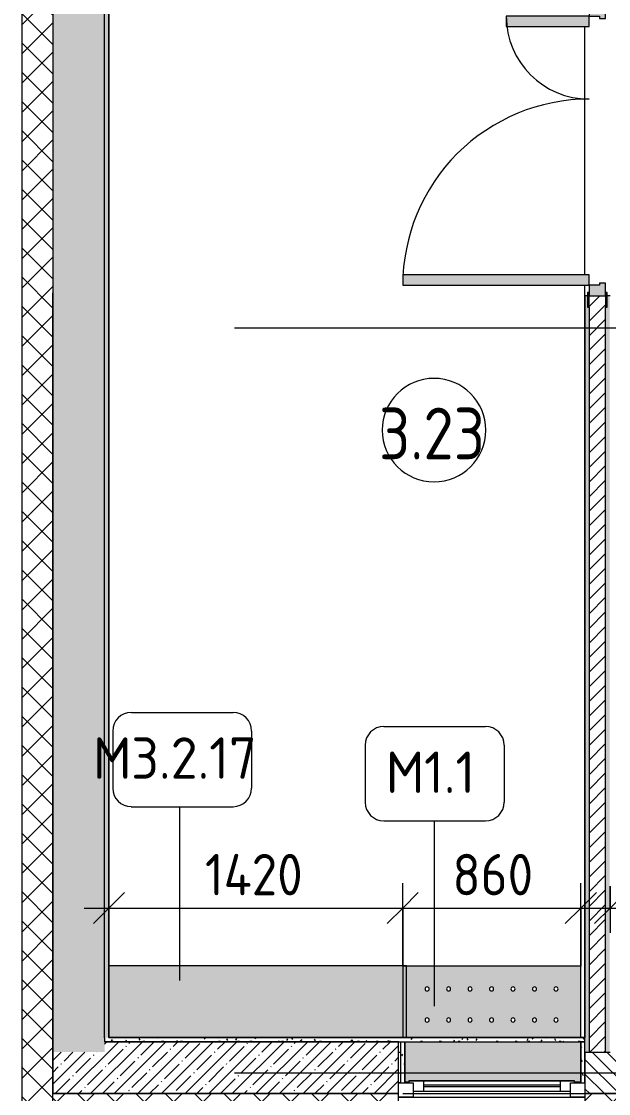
# Model space of a CAD drawing. Header units: millimetres. Extents: x -8624 to 200664, y -8553 to 29000.
# Drawn here: x 139804 to 142639, y -100 to 5080 of the extents above; entities that cross this region are included whole.
import ezdxf

# ---------------------------------------------------------------- set-up
doc = ezdxf.new("R2010")
doc.units = ezdxf.units.MM
doc.linetypes.add('Осевая', pattern=[15875, 3175, -2381.25, 7937.5, -2381.25])
for name, color, linetype, lineweight in [('A-ANNO-DIMS', 7, 'Continuous', 9), ('A-ANNO-DIMS-100', 7, 'Continuous', 9), ('A-AREA-IDEN', 7, 'Continuous', 9), ('A-GLAZ-2', 7, 'Continuous', 9), ('A-WALL-1', 7, 'Continuous', 9), ('A-WALL-4', 7, 'Continuous', 13), ('I-WALL-5', 7, 'Continuous', 9), ('Знаки', 7, 'Continuous', 9), ('Марки для знаков', 7, 'Continuous', 9), ('Оси', 7, 'Continuous', 9), ('Оси-2', 7, 'Осевая', 9)]:
    doc.layers.add(name, color=color, linetype=linetype, lineweight=lineweight)
for name, color, linetype, lineweight, true_color in [('A-DOOR-5', 7, 'Continuous', 9, 0xaaaaaa), ('A-DOOR-6', 7, 'Continuous', 9, 0xe2e2e2), ('A-DOOR-FRAM-4', 7, 'Continuous', 9, 0xe2e2e2), ('A-DOOR-FRAM-5', 7, 'Continuous', 9, 0xaaaaaa), ('A-FLOR-3', 7, 'Continuous', 9, 0xaaaaaa), ('I-WALL-7', 9, 'Continuous', 9, 0x808080), ('Знаки-1', 7, 'Continuous', 9, 0xd7cfbf)]:
    doc.layers.add(name, color=color, linetype=linetype, lineweight=lineweight, true_color=true_color)
doc.styles.add('GOST Common', font='GOST_Common.ttf', dxfattribs={"width": 0.9, "height": 250})
doc.styles.add('GOST Common_2', font='GOST_Common.ttf', dxfattribs={"height": 200})
doc.styles.add('ISOCPEUR_1', font='isocpeur.ttf', dxfattribs={"width": 0.9, "height": 200})
doc.dimstyles.new('ISO-2_0_0_9К_Средний_округл2', dxfattribs={"dimscale": 304.8, "dimtxt": 199.196235, "dimasz": 0.492126, "dimexe": 0.393701, "dimexo": 0, "dimgap": 0, "dimtad": 1, "dimdec": 0, "dimrnd": 10, "dimzin": 0, "dimdsep": 46, "dimtxsty": 'ISOCPEUR_1', "dimblk1": 'OBLIQUE', "dimblk2": 'OBLIQUE', "dimsah": 1, "dimcen": 0.09, "dimdle": 0.393701, "dimazin": 0, "dimtfac": 1, "dimtdec": 4, "dimtix": 1, "dimtmove": 0, "dimatfit": 3, "dimfxl": 1, "dimtvp": 1, "dimtolj": 1, "dimtzin": 0, "dimarcsym": 2})
pattern_1 = [(45, (50595.26, 0), (-70.71068, 70.71068), []), (135, (50595.26, 0), (-70.71068, -70.71068), [])]
pattern_2 = [(45, (50595.26, 0), (-57.024626, 57.024626), []), (45, (50652.28, 0), (-57.024626, 57.024626), [100.806, -20.161, 3.353, -16.808])]
pattern_3 = [(0, (50595.258, 0), (121.92, 30.48), [10.058, -81.382, 10.058, -81.382, -487.68]), (0, (50595.258, 0), (121.92, 30.48), [-182.88, 10.058, -172.822, 10.058, -81.382, -213.36]), (0, (50595.258, 0), (121.92, 30.48), [-457.2, 10.058, -50.902, 10.058, -142.342]), (120, (50640.978, 15.24), (-87.356454, 90.345817), [10.058, -81.382, 10.058, -81.382, -487.68]), (120, (50640.978, 15.24), (-87.356454, 90.345817), [-182.88, 10.058, -172.822, 10.058, -81.382, -213.36]), (120, (50640.978, 15.24), (-87.356454, 90.345817), [-457.2, 10.058, -50.902, 10.058, -142.342]), (240, (50656.218, 76.2), (-34.563546, -120.825817), [10.058, -81.382, 10.058, -81.382, -487.68]), (240, (50656.218, 76.2), (-34.563546, -120.825817), [-182.88, 10.058, -172.822, 10.058, -81.382, -213.36]), (240, (50656.218, 76.2), (-34.563546, -120.825817), [-457.2, 10.058, -50.902, 10.058, -142.342])]

# ---------------------------------------------------------------- blocks, each defined once
blk = doc.blocks.new('110_Дверь_СКБ_2Ст - Д-5_п_ Из игровой в коридор-32215844-План зашивки приборов отопления в осях 3 этажа 23-33')
at = {"layer": 'A-DOOR-6'}
for points in [[(-637.5, 940), (-637.5, 40), (-587.5, 40), (-587.5, 940)], [(612.5, 440), (612.5, 40), (662.5, 40), (662.5, 440)]]:
    blk.add_hatch(color=256, dxfattribs=at).paths.add_polyline_path(points)
h = blk.add_hatch(color=256, dxfattribs=at)
h.paths.add_polyline_path([(-687.5, -40), (-627.5, -40), (-627.5, -10), (-637.5, -10), (-637.5, 40), (-687.5, 40)])
h.paths.add_polyline_path([(652.5, -40), (712.5, -40), (712.5, 40), (662.5, 40), (662.5, -10), (652.5, -10)])
at = {"layer": 'A-DOOR-FRAM-4'}
for points in [[(-742.5, 40), (-672.5, 40), (-672.5, 48), (-742.5, 48)], [(697.5, 40), (767.5, 40), (767.5, 48), (697.5, 48)], [(-742.5, -48), (-672.5, -48), (-672.5, -40), (-742.5, -40)], [(697.5, -48), (767.5, -48), (767.5, -40), (697.5, -40)]]:
    blk.add_hatch(color=256, dxfattribs=at).paths.add_polyline_path(points)
at = {"layer": 'A-DOOR-5'}
for p, q in [((-637.5, 940), (-637.5, 40)), ((-587.5, 940), (-637.5, 940)), ((-587.5, 40), (-587.5, 940)), ((662.5, 440), (612.5, 440)), ((612.5, 440), (612.5, 40)), ((662.5, 40), (662.5, 440)), ((-637.5, 40), (-587.5, 40)), ((612.5, 40), (662.5, 40))]:
    blk.add_line(p, q, dxfattribs=at)
for centre, radius, start, end in [((-637.5, 40), 900, 0, 90), ((662.5, 40), 400, 90, 180)]:
    blk.add_arc(centre, radius, start, end, dxfattribs=at)
at = {"layer": 'A-DOOR-FRAM-5'}
for p, q in [((-672.5, 48), (-742.5, 48)), ((-742.5, 48), (-742.5, 40)), ((-742.5, 40), (-672.5, 40)), ((-637.5, 40), (-687.5, 40)), ((-687.5, 40), (-687.5, -40)), ((-672.5, 40), (-672.5, 48)), ((-637.5, -10), (-637.5, 40)), ((662.5, 40), (662.5, -10)), ((712.5, 40), (662.5, 40)), ((767.5, 48), (697.5, 48)), ((697.5, 48), (697.5, 40)), ((697.5, 40), (767.5, 40)), ((712.5, -40), (712.5, 40)), ((767.5, 40), (767.5, 48)), ((-672.5, -40), (-742.5, -40)), ((-742.5, -40), (-742.5, -48)), ((-742.5, -48), (-672.5, -48)), ((-672.5, -39), (-687.5, -39)), ((-687.5, -39), (-687.5, -40)), ((-687.5, -40), (-627.5, -40)), ((-687.5, -40), (-672.5, -40)), ((-672.5, -40), (-672.5, -39)), ((-672.5, -48), (-672.5, -40)), ((-627.5, -10), (-637.5, -10)), ((-627.5, -40), (-627.5, -10)), ((662.5, -10), (652.5, -10)), ((652.5, -10), (652.5, -40)), ((652.5, -40), (712.5, -40)), ((712.5, -39), (697.5, -39)), ((697.5, -39), (697.5, -40)), ((697.5, -40), (712.5, -40)), ((767.5, -40), (697.5, -40)), ((697.5, -40), (697.5, -48)), ((697.5, -48), (767.5, -48)), ((712.5, -40), (712.5, -39)), ((767.5, -48), (767.5, -40))]:
    blk.add_line(p, q, dxfattribs=at)
blk = doc.blocks.new('120_Окно_СКБ_1Ст - 120_Окно_СКБ_1Ст 900х2500_h_ с форточкой-V168-План зашивки приборов отопления в осях 3 этажа 23-33')
at = {"layer": 'A-GLAZ-2'}
for p, q in [((-450, -127), (-450, -57)), ((-450, -57), (-380, -57)), ((450, -57), (-450, -57)), ((-380, -57), (-380, -127)), ((380, -87), (-380, -87)), ((-380, -87), (-380, -127)), ((-330, -137), (-330, -87)), ((330, -137), (330, -87)), ((380, -127), (380, -57)), ((380, -57), (450, -57)), ((380, -127), (380, -87)), ((450, -57), (450, -127)), ((-380, -127), (-450, -127)), ((-430, -127), (-400, -127)), ((-380, -127), (-400, -127)), ((-400, -127), (-400, -137)), ((-400, -137), (400, -137)), ((400, -137), (-400, -137)), ((-330, -107), (330, -107)), ((330, -117), (-330, -117)), ((450, -127), (380, -127)), ((400, -127), (380, -127)), ((400, -127), (420, -127)), ((400, -137), (400, -127)), ((440, -127), (450, -127))]:
    blk.add_line(p, q, dxfattribs=at)
blk = doc.blocks.new('Зашивка радиатора_ с перфорацией М1_1 - Зашивка радиатора_ с перфорацией М1_1-31131234-План зашивки приборов отопления в осях 3 этажа 23-33')
at = {"layer": 'Знаки-1'}
blk.add_hatch(color=256, dxfattribs=at).paths.add_polyline_path([(400, 380), (400, 374), (-400, 374), (-400, 380), (-430, 380), (-430, 186), (420, 186), (420, 380)])
h = blk.add_hatch(color=256, dxfattribs=at)
h.paths.add_polyline_path([(430.2, 166), (-430, 166), (-430, -179.9), (430.2, -179.9), (430.2, 137.5)])
h.paths.add_polyline_path([(312.2, 90.4), (317.2, 89), (320.9, 85.4), (322.2, 80.4), (320.9, 75.4), (317.2, 71.7), (312.2, 70.4), (307.2, 71.7), (303.6, 75.4), (302.2, 80.4), (303.6, 85.4), (307.2, 89), (309.7, 90)])
h.paths.add_polyline_path([(-310.3, 90.4), (-305.3, 89), (-301.6, 85.4), (-300.3, 80.4), (-301.6, 75.4), (-305.3, 71.7), (-310.3, 70.4), (-315.3, 71.7), (-318.9, 75.4), (-320.3, 80.4), (-318.9, 85.4), (-315.3, 89), (-312.8, 90)])
h.paths.add_polyline_path([(-102.8, 90.4), (-97.8, 89), (-94.1, 85.4), (-92.8, 80.4), (-94.1, 75.4), (-97.8, 71.7), (-102.8, 70.4), (-107.8, 71.7), (-111.4, 75.4), (-112.8, 80.4), (-111.4, 85.4), (-107.8, 89), (-105.3, 90)])
h.paths.add_polyline_path([(1, 90.4), (6, 89), (9.7, 85.4), (11, 80.4), (9.7, 75.4), (6, 71.7), (1, 70.4), (-4, 71.7), (-7.7, 75.4), (-9, 80.4), (-7.7, 85.4), (-4, 89), (-1.6, 90)])
h.paths.add_polyline_path([(104.7, 90.4), (109.7, 89), (113.4, 85.4), (114.7, 80.4), (113.4, 75.4), (109.7, 71.7), (104.7, 70.4), (99.7, 71.7), (96.1, 75.4), (94.7, 80.4), (96.1, 85.4), (99.7, 89), (102.2, 90)])
h.paths.add_polyline_path([(208.5, 90.4), (213.5, 89), (217.2, 85.4), (218.5, 80.4), (217.2, 75.4), (213.5, 71.7), (208.5, 70.4), (203.5, 71.7), (199.8, 75.4), (198.5, 80.4), (199.8, 85.4), (203.5, 89), (205.9, 90)])
h.paths.add_polyline_path([(-206.5, 90.4), (-201.5, 89), (-197.8, 85.4), (-196.5, 80.4), (-197.8, 75.4), (-201.5, 71.7), (-206.5, 70.4), (-211.5, 71.7), (-215.2, 75.4), (-216.5, 80.4), (-215.2, 85.4), (-211.5, 89), (-209.1, 90)])
h.paths.add_polyline_path([(-206.5, -59.6), (-201.5, -61), (-197.8, -64.6), (-196.5, -69.6), (-197.8, -74.6), (-201.5, -78.3), (-206.5, -79.6), (-211.5, -78.3), (-215.2, -74.6), (-216.5, -69.6), (-215.2, -64.6), (-211.5, -61), (-209.1, -60)])
h.paths.add_polyline_path([(-310.3, -59.6), (-305.3, -61), (-301.6, -64.6), (-300.3, -69.6), (-301.6, -74.6), (-305.3, -78.3), (-310.3, -79.6), (-315.3, -78.3), (-318.9, -74.6), (-320.3, -69.6), (-318.9, -64.6), (-315.3, -61), (-312.8, -60)])
h.paths.add_polyline_path([(-102.8, -59.6), (-97.8, -61), (-94.1, -64.6), (-92.8, -69.6), (-94.1, -74.6), (-97.8, -78.3), (-102.8, -79.6), (-107.8, -78.3), (-111.4, -74.6), (-112.8, -69.6), (-111.4, -64.6), (-107.8, -61), (-105.3, -60)])
h.paths.add_polyline_path([(1, -59.6), (6, -61), (9.7, -64.6), (11, -69.6), (9.7, -74.6), (6, -78.3), (1, -79.6), (-4, -78.3), (-7.7, -74.6), (-9, -69.6), (-7.7, -64.6), (-4, -61), (-1.6, -60)])
h.paths.add_polyline_path([(312.2, -59.6), (317.2, -61), (320.9, -64.6), (322.2, -69.6), (320.9, -74.6), (317.2, -78.3), (312.2, -79.6), (307.2, -78.3), (303.6, -74.6), (302.2, -69.6), (303.6, -64.6), (307.2, -61), (309.7, -60)])
h.paths.add_polyline_path([(104.7, -59.6), (109.7, -61), (113.4, -64.6), (114.7, -69.6), (113.4, -74.6), (109.7, -78.3), (104.7, -79.6), (99.7, -78.3), (96.1, -74.6), (94.7, -69.6), (96.1, -64.6), (99.7, -61), (102.2, -60)])
h.paths.add_polyline_path([(208.5, -59.6), (213.5, -61), (217.2, -64.6), (218.5, -69.6), (217.2, -74.6), (213.5, -78.3), (208.5, -79.6), (203.5, -78.3), (199.8, -74.6), (198.5, -69.6), (199.8, -64.6), (203.5, -61), (205.9, -60)])
at = {"layer": 'Знаки'}
for p, q in [((-400, 380), (-430, 380)), ((420, 380), (400, 380)), ((-430, 166), (-430, -179.9)), ((430.2, -179.9), (430.2, 166)), ((-430, -179.9), (430.2, -179.9))]:
    blk.add_line(p, q, dxfattribs=at)
for centre, start, end in [((-310.3, 80.4), 180, 0), ((-310.3, 80.4), 0, 180), ((-206.5, 80.4), 0, 180), ((-206.5, 80.4), 180, 360), ((-102.8, 80.4), 0, 180), ((-102.8, 80.4), 180, 0), ((1, 80.4), 0, 180), ((1, 80.4), 180, 0), ((104.7, 80.4), 0, 180), ((104.7, 80.4), 180, 360), ((208.5, 80.4), 0, 180), ((208.5, 80.4), 180, 0), ((312.2, 80.4), 0, 180), ((312.2, 80.4), 180, 0), ((-310.3, -69.6), 0, 180), ((-310.3, -69.6), 180, 0), ((-206.5, -69.6), 0, 180), ((-206.5, -69.6), 180, 0), ((-102.8, -69.6), 0, 180), ((-102.8, -69.6), 180, 0), ((1, -69.6), 0, 180), ((1, -69.6), 180, 0), ((104.7, -69.6), 0, 180), ((104.7, -69.6), 180, 0), ((208.5, -69.6), 0, 180), ((208.5, -69.6), 180, 0), ((312.2, -69.6), 0, 180), ((312.2, -69.6), 180, 0)]:
    blk.add_arc(centre, 10, start, end, dxfattribs=at)
blk = doc.blocks.new('Зашивка_ торцевая панель - Зашивка_ торцевая панель Т2-31135790-План зашивки приборов отопления в осях 3 этажа 23-33')
at = {"layer": 'Знаки-1'}
blk.add_hatch(color=256, dxfattribs=at).paths.add_polyline_path([(-406, 178.6), (-406, 180), (-411.8, 179.9), (-411.8, 178.6)])
at = {"layer": 'Знаки'}
for p, q in [((-430, 180), (-406, 180)), ((-406, 180), (-406, 178.6))]:
    blk.add_line(p, q, dxfattribs=at)
blk = doc.blocks.new('Зашивка без перфорации М3_2_1 - М3_2_17-32617514-План зашивки приборов отопления в осях 3 этажа 23-33')
at = {"layer": 'Знаки-1'}
blk.add_hatch(color=256, dxfattribs=at).paths.add_polyline_path([(-430, 167.4), (-430, -179.9), (1008.2, -179.9), (1007.2, 167.4), (-396.9, 167.4)])
at = {"layer": 'Знаки'}
for p, q in [((-430, 167.4), (-430, -179.9)), ((-430, -179.9), (1008.2, -179.9))]:
    blk.add_line(p, q, dxfattribs=at)
blk = doc.blocks.new('Марка_Помещения - Номер-25198446-План зашивки приборов отопления в осях 3 этажа 23-33')
at = {"layer": 'A-AREA-IDEN'}
for start, end in [(360, 180), (180, 360)]:
    blk.add_arc((0, 0), 2.5, start, end, dxfattribs=at)
blk = doc.blocks.new('Марка_Знаки - В прямоуг_Наименование краткое-30718135-План зашивки приборов отопления в осях 3 этажа 23-33')
at = {"layer": 'Марки для знаков'}
for p, q in [((-2.455, 2.278), (2.455, 2.278)), ((-3.355, 1.378), (-3.355, -1.384)), ((3.355, 1.378), (3.355, -1.378)), ((-2.461, -2.278), (2.455, -2.278))]:
    blk.add_line(p, q, dxfattribs=at)
for centre, radius, start, end in [((-2.455, 1.378), 0.9, 90, 180), ((2.455, 1.378), 0.9, 0, 90), ((-2.461, -1.384), 0.893, 180, 270), ((2.455, -1.378), 0.9, 270, 0)]:
    blk.add_arc(centre, radius, start, end, dxfattribs=at)
blk = doc.blocks.new('DIMBLOCK39-План зашивки приборов отопления в осях 3 этажа 23-33')
at = {"layer": 'A-ANNO-DIMS-100'}
for p, q in [((142646.3, 902.6), (142646.3, 676.5)), ((142646.3, 796.5), (142646.3, 902.6)), ((143306.4, 530.5), (143306.4, 916.5)), ((142526.3, 796.5), (143306.4, 796.5)), ((143306.4, 796.5), (143306.4, 530.5))]:
    blk.add_line(p, q, dxfattribs=at)
at = {"layer": 'A-ANNO-DIMS-100', "lineweight": 20}
for p, q in [((142646.3, 796.5), (142721.3, 871.5)), ((143306.4, 796.5), (143381.4, 871.5)), ((142646.3, 796.5), (142571.3, 721.5)), ((143306.4, 796.5), (143231.4, 721.5))]:
    blk.add_line(p, q, dxfattribs=at)
at = {"layer": 'A-ANNO-DIMS-100', "color": 0, "insert": (142786.7, 1057.8), "char_height": 200, "width": 455.087, "attachment_point": 1, "line_spacing_factor": 1.149209, "style": 'ISOCPEUR_1'}
blk.add_mtext('660', dxfattribs=at)
blk = doc.blocks.new('_Oblique')
at = {"color": 0, "linetype": 'ByBlock', "lineweight": -2}
blk.add_line((-0.5, -0.5), (0.5, 0.5), dxfattribs=at)
blk = doc.blocks.new('DIMBLOCK48-План зашивки приборов отопления в осях 3 этажа 23-33')
at = {"layer": 'A-ANNO-DIMS-100'}
for p, q in [((141645, 515.9), (141645, 916.5)), ((142505.3, 515.9), (142505.3, 916.5)), ((141525, 796.5), (142625.3, 796.5)), ((141645, 796.5), (141645, 515.9)), ((142505.3, 796.5), (142505.3, 515.9))]:
    blk.add_line(p, q, dxfattribs=at)
at = {"layer": 'A-ANNO-DIMS-100', "lineweight": 20}
for p, q in [((141645, 796.5), (141720, 871.5)), ((142505.3, 796.5), (142580.3, 871.5)), ((141645, 796.5), (141570, 721.5)), ((142505.3, 796.5), (142430.3, 721.5))]:
    blk.add_line(p, q, dxfattribs=at)
at = {"layer": 'A-ANNO-DIMS-100', "color": 0, "insert": (141885.5, 1057.8), "char_height": 200, "width": 455.087, "attachment_point": 1, "line_spacing_factor": 1.149209, "style": 'ISOCPEUR_1'}
blk.add_mtext('860', dxfattribs=at)
blk = doc.blocks.new('DIMBLOCK66-План зашивки приборов отопления в осях 3 этажа 23-33')
at = {"layer": 'A-ANNO-DIMS-100'}
for p, q in [((140226.3, 902.6), (140226.3, 676.5)), ((140226.3, 796.5), (140226.3, 902.6)), ((141645, 515.9), (141645, 916.5)), ((140106.3, 796.5), (141765, 796.5)), ((141645, 796.5), (141645, 515.9))]:
    blk.add_line(p, q, dxfattribs=at)
at = {"layer": 'A-ANNO-DIMS-100', "lineweight": 20}
for p, q in [((140226.3, 796.5), (140301.3, 871.5)), ((141645, 796.5), (141720, 871.5)), ((140226.3, 796.5), (140151.3, 721.5)), ((141645, 796.5), (141570, 721.5))]:
    blk.add_line(p, q, dxfattribs=at)
at = {"layer": 'A-ANNO-DIMS-100', "color": 0, "insert": (140690.5, 1057.8), "char_height": 200, "width": 588.395, "attachment_point": 1, "line_spacing_factor": 1.149209, "style": 'ISOCPEUR_1'}
blk.add_mtext('1420', dxfattribs=at)

msp = doc.modelspace()

# ---------------------------------------------------------------- hatches: boundary and pattern name
at = {"layer": 'A-WALL-1'}
h = msp.add_hatch(dxfattribs=at)
h.set_pattern_fill('FP_120', color=256, style=0, pattern_type=2)
h.set_pattern_definition(pattern_1)
h.paths.add_polyline_path([(139805.3, -100), (139955.3, -100), (139955.3, 10392), (139805.3, 10392), (139805.3, 3118.6)])
h = msp.add_hatch(dxfattribs=at)
h.set_pattern_fill('FP_121', color=256, style=0, pattern_type=2)
h.set_pattern_definition([(135, (50595.26, 0), (-35.35534, -35.35534), [])])
h.paths.add_polyline_path([(172025.3, -100), (172025.3, 100), (171725.3, 100), (171725.3, -100)])
h.paths.add_polyline_path([(169425.3, -100), (169925.3, -100), (169925.3, 100), (169425.3, 100)])
h.paths.add_polyline_path([(167571.2, -100), (167625.3, -100), (167625.3, 100), (166575.3, 100), (166575.3, -100), (166934.6, -100)])
h.paths.add_polyline_path([(164275.3, -100), (164275.3, 100), (164025.3, 100), (164025.3, -100)])
h.paths.add_polyline_path([(161842, -100), (162225.3, -100), (162225.3, 100), (161325.3, 100), (161325.3, -100)])
h.paths.add_polyline_path([(159932.2, -100), (160425.3, -100), (160425.3, 100), (159525.3, 100), (159525.3, -100)])
h.paths.add_polyline_path([(156825.3, -100), (156825.3, 100), (155775.3, 100), (155775.3, -100), (156749.3, -100)])
h.paths.add_polyline_path([(153475.3, -100), (153475.3, 100), (153225.3, 100), (153225.3, -100)])
h.paths.add_polyline_path([(151425.3, -100), (152325.3, -100), (152325.3, 100), (151425.3, 100), (151425.3, 90.4)])
h.paths.add_polyline_path([(148725.3, -100), (148725.3, 100), (147675.3, 100), (147675.3, -100), (148473.7, -100)])
h.paths.add_polyline_path([(145290.7, -100), (145375.3, -100), (145375.3, 100), (145125.3, 100), (145125.3, -100)])
h.paths.add_polyline_path([(143325.3, -100), (143325.3, 100), (142525.3, 100), (142525.3, -100), (142744.4, -100)])
h = msp.add_hatch(dxfattribs=at)
h.set_pattern_fill('FP_120', color=256, style=0, pattern_type=2)
h.set_pattern_definition(pattern_1)
h.paths.add_polyline_path([(175675.3, -250), (175675.3, -100), (174325.3, -100), (174325.3, -250), (175210.2, -250)])
h.paths.add_polyline_path([(170825.3, -250), (172025.3, -250), (172025.3, -100), (170825.3, -100)])
h.paths.add_polyline_path([(167625.3, -250), (167625.3, -100), (166575.3, -100), (166575.3, -250), (167571.2, -250)])
h.paths.add_polyline_path([(168844.4, -250), (169925.3, -250), (169925.3, -100), (168525.3, -100), (168525.3, -250)])
h.paths.add_polyline_path([(164275.3, -250), (164275.3, -100), (163125.3, -100), (163125.3, -250), (163751.7, -250)])
h.paths.add_polyline_path([(161842, -250), (162225.3, -250), (162225.3, -100), (161325.3, -100), (161325.3, -250)])
h.paths.add_polyline_path([(160425.3, -250), (160425.3, -100), (159525.3, -100), (159525.3, -250), (159932.2, -250)])
h.paths.add_polyline_path([(157725.3, -250), (158625.3, -250), (158625.3, -100), (157725.3, -100)])
h.paths.add_polyline_path([(155775.3, -250), (156825.3, -250), (156825.3, -100), (155775.3, -100)])
h.paths.add_polyline_path([(152929.8, -250), (153475.3, -250), (153475.3, -100), (151425.3, -100), (151425.3, -250), (152325.3, -250)])
h.paths.add_polyline_path([(149625.3, -250), (150525.3, -250), (150525.3, -100), (149625.3, -100)])
h.paths.add_polyline_path([(147675.3, -250), (148725.3, -250), (148725.3, -100), (147675.3, -100)])
h.paths.add_polyline_path([(144225.3, -250), (145375.3, -250), (145375.3, -100), (144225.3, -100)])
h.paths.add_polyline_path([(141625.3, -250), (141625.3, -100), (139805.3, -100), (139805.3, -250), (141471.2, -250)])
h.paths.add_polyline_path([(142525.3, -250), (143325.3, -250), (143325.3, -100), (142525.3, -100)])
at = {"layer": 'I-WALL-5'}
h = msp.add_hatch(dxfattribs=at)
h.set_pattern_fill('FP_123', color=256, style=0, pattern_type=2)
h.set_pattern_definition([(45, (50595.26, 0), (-35.35534, 35.35534), [])])
h.paths.add_polyline_path([(142625.3, 100), (142624.3, 3755), (142545.3, 3755), (142545.3, 100), (142585.2, 100)])
h.paths.add_polyline_path([(142625.3, 5155), (142625.3, 10400), (142545.3, 10400), (142545.3, 5155), (142624.3, 5155)])
h = msp.add_hatch(dxfattribs=at)
h.set_pattern_fill('FP_119', color=256, style=0, pattern_type=2)
h.set_pattern_definition(pattern_2)
h.paths.add_polyline_path([(140198, 100), (140205.3, 100), (140205.3, 7700), (139955.3, 7700), (139955.3, 100)])
h = msp.add_hatch(dxfattribs=at)
h.set_pattern_fill('FP_119', color=256, style=0, pattern_type=2)
h.set_pattern_definition(pattern_2)
h.paths.add_polyline_path([(139955.3, -100), (141625.3, -100), (141625.3, 150), (140205.3, 150), (140205.3, 100), (139955.3, 100)])
at = {"layer": 'I-WALL-7'}
h = msp.add_hatch(dxfattribs=at)
h.set_pattern_fill('FP_139', color=256, style=0, pattern_type=2)
h.set_pattern_definition(pattern_3)
h.paths.add_polyline_path([(140225.3, 170), (140225.3, 10400), (140205.3, 10400), (140205.3, 170)])
h = msp.add_hatch(dxfattribs=at)
h.set_pattern_fill('FP_139', color=256, style=0, pattern_type=2)
h.set_pattern_definition(pattern_3)
h.paths.add_polyline_path([(142545.3, 100), (142545.3, 3700), (142537.3, 3700), (142537.3, 3755), (142525.3, 3755), (142525.3, 100)])
h.paths.add_polyline_path([(142537.3, 5155), (142537.3, 5210), (142545.3, 5210), (142545.3, 10400), (142525.3, 10400), (142525.3, 5155)])
h = msp.add_hatch(dxfattribs=at)
h.set_pattern_fill('FP_139', color=256, style=0, pattern_type=2)
h.set_pattern_definition(pattern_3)
h.paths.add_polyline_path([(142645.3, 100), (142645.3, 3755), (142633.3, 3755), (142633.3, 3700), (142625.3, 3700), (142625.3, 100)])
h.paths.add_polyline_path([(142645.3, 5155), (142645.3, 6600), (142625.3, 6600), (142626, 5210), (142633.3, 5210), (142633.3, 5155)])
h = msp.add_hatch(dxfattribs=at)
h.set_pattern_fill('FP_139', color=256, style=0, pattern_type=2)
h.set_pattern_definition(pattern_3)
h.paths.add_polyline_path([(142525.3, 150), (142524.3, 170), (140205.3, 170), (140205.3, 150), (142524.3, 150)])
h = msp.add_hatch(dxfattribs=at)
h.set_pattern_fill('FP_139', color=256, style=0, pattern_type=2)
h.set_pattern_definition(pattern_3)
h.paths.add_polyline_path([(141655.3, -48), (141655.3, 150), (141635.3, 150), (141635.3, -48)])
h = msp.add_hatch(dxfattribs=at)
h.set_pattern_fill('FP_139', color=256, style=0, pattern_type=2)
h.set_pattern_definition(pattern_3)
h.paths.add_polyline_path([(142525.3, -48), (142525.3, 149.8), (142505.3, 149.8), (142505.3, -48)])

# ---------------------------------------------------------------- linework, layer by layer
at = {"layer": 'A-FLOR-3'}
for p, q in [((142525.3, 3855), (142525.3, 5055)), ((142525.3, 3755), (142525.3, 3805))]:
    msp.add_line(p, q, dxfattribs=at)
at = {"layer": 'A-WALL-1'}
for p, q in [((141625.3, 100), (141635.3, 100)), ((142525.3, 100), (142525.3, -258)), ((141625.3, -100), (139955.3, -100)), ((141625.3, -258), (141625.3, -100)), ((141645.8, -100), (142525.3, -100))]:
    msp.add_line(p, q, dxfattribs=at)
at = {"layer": 'A-WALL-4'}
for p, q in [((139805.3, 10392), (139805.3, -250)), ((140225.3, 10380), (140225.3, 170)), ((142545.3, 3700), (142545.3, 100)), ((142625.3, 100), (142625.3, 3700)), ((140205.3, 170), (140205.3, 150)), ((142525.3, 170), (140225.3, 170)), ((141625.3, 150), (140205.3, 150)), ((140205.3, 150), (141625.3, 150)), ((142525.3, 100), (142646.3, 100)), ((142525.3, -100), (143325.3, -100)), ((143325.3, -100), (142525.3, -100))]:
    msp.add_line(p, q, dxfattribs=at)
at = {"layer": 'I-WALL-5'}
for p, q in [((139955.3, 10400), (139955.3, -100)), ((140205.3, 170), (140205.3, 10400)), ((140226.3, 171), (140226.3, 10379)), ((142537.3, 3755), (142524.3, 3755)), ((142524.3, 3755), (142524.3, 171)), ((142525.3, 100), (142525.3, 3755)), ((142646.3, 3755), (142633.3, 3755)), ((142524.3, 171), (140226.3, 171)), ((141625.3, -100), (141625.3, 150)), ((141625.3, 150), (142525.3, 150)), ((141635.3, 150), (141635.3, -48)), ((141655.3, -48), (141655.3, 150)), ((141656.3, -48), (141656.3, 150)), ((142525.3, 149.8), (142504.3, 149.8)), ((142504.3, 149.8), (142504.3, -48)), ((142505.3, 149.8), (142505.3, -48)), ((142525.3, -48), (142525.3, 149.8)), ((141635.3, -48), (141656.3, -48)), ((142504.3, -48), (142525.3, -48)), ((139955.3, -100), (141625.3, -100))]:
    msp.add_line(p, q, dxfattribs=at)
at = {"layer": 'Марки для знаков'}
for p, q in [((140568.7, 446.5), (140568.7, 1286.2)), ((141799.5, 322.9), (141799.5, 1217.7))]:
    msp.add_line(p, q, dxfattribs=at)
at = {"layer": 'Оси'}
msp.add_line((139955.3, -1906.3), (139955.3, 593.7), dxfattribs=at)
at = {"layer": 'Оси-2'}
for p, q in [((139955.3, 593.7), (139955.3, 18900)), ((135277, 3600), (173325.3, 3600)), ((135277, 0), (173325.3, 0))]:
    msp.add_line(p, q, dxfattribs=at)

# ---------------------------------------------------------------- block references
at = {"layer": 'A-AREA-IDEN', "xscale": 99.99999999999993, "yscale": 99.99999999999993, "zscale": 99.99999999999993}
msp.add_blockref('Марка_Помещения - Номер-25198446-План зашивки приборов отопления в осях 3 этажа 23-33', (141796.4, 3105.5), dxfattribs=at)
at = {"layer": 'A-DOOR-5', "rotation": 89.99999999999991}
msp.add_blockref('110_Дверь_СКБ_2Ст - Д-5_п_ Из игровой в коридор-32215844-План зашивки приборов отопления в осях 3 этажа 23-33', (142585.3, 4442.5), dxfattribs=at)
at = {"layer": 'A-GLAZ-2', "rotation": 180}
msp.add_blockref('120_Окно_СКБ_1Ст - 120_Окно_СКБ_1Ст 900х2500_h_ с форточкой-V168-План зашивки приборов отопления в осях 3 этажа 23-33', (142075.3, -175), dxfattribs=at)
at = {"layer": 'Знаки', "rotation": 180}
for name, p in [('Зашивка без перфорации М3_2_1 - М3_2_17-32617514-План зашивки приборов отопления в осях 3 этажа 23-33', (141233.5, 337.4)), ('Зашивка радиатора_ с перфорацией М1_1 - Зашивка радиатора_ с перфорацией М1_1-31131234-План зашивки приборов отопления в осях 3 этажа 23-33', (142075.3, 336))]:
    msp.add_blockref(name, p, dxfattribs=at)
at = {"layer": 'Знаки'}
msp.add_blockref('Зашивка_ торцевая панель - Зашивка_ торцевая панель Т2-31135790-План зашивки приборов отопления в осях 3 этажа 23-33', (142075.3, 337.4), dxfattribs=at)
at = {"layer": 'Марки для знаков', "xscale": 99.99999999999993, "yscale": 99.99999999999993, "zscale": 99.99999999999993}
for p in [(140580.2, 1513.9), (141799.5, 1445.5)]:
    msp.add_blockref('Марка_Знаки - В прямоуг_Наименование краткое-30718135-План зашивки приборов отопления в осях 3 этажа 23-33', p, dxfattribs=at)

# ---------------------------------------------------------------- texts
at = {"layer": 'A-AREA-IDEN', "insert": (141530.6, 3214.1), "char_height": 250, "width": 663.797, "attachment_point": 1, "style": 'GOST Common'}
msp.add_mtext('3.23', dxfattribs=at)
at = {"layer": 'Марки для знаков', "char_height": 200, "attachment_point": 1, "style": 'GOST Common_2'}
for s, insert, width in [('\\fGOST Common|b0|i0|c204|p34|;М', (140148.7, 1621), 224.472), ('3.2.17', (140333.9, 1621), 785.654), ('\\fGOST Common|b0|i0|c204|p34|;М', (141563, 1552.6), 224.472), ('1.1', (141748.2, 1552.6), 312.658)]:
    msp.add_mtext(s, dxfattribs=dict(at, insert=insert, width=width))

# ---------------------------------------------------------------- dimensions: what is measured, and where the dimension line sits
at = {"layer": 'A-ANNO-DIMS'}
for base, p1, p2, override, picture, middle in [((141645, 796.5), (140226.3, 902.6), (141645, 515.9), {"dimpost": '<>', "dimfxl": 1470.501581}, 'DIMBLOCK66-План зашивки приборов отопления в осях 3 этажа 23-33', (140935.6, 896.5)), ((142505.3, 796.5), (141645, 515.9), (142505.3, 515.9), {"dimpost": '<>', "dimfxl": 860.241119}, 'DIMBLOCK48-План зашивки приборов отопления в осях 3 этажа 23-33', (142075.1, 896.5)), ((143306.4, 796.5), (142646.3, 902.6), (143306.4, 530.5), {"dimpost": '<>', "dimfxl": 757.824174}, 'DIMBLOCK39-План зашивки приборов отопления в осях 3 этажа 23-33', (142976.4, 896.5))]:
    dim = msp.add_linear_dim(base=base, p1=p1, p2=p2, dimstyle='ISO-2_0_0_9К_Средний_округл2', override=override, dxfattribs=at)
    dim.commit()
    dim.dimension.update_dxf_attribs({"geometry": picture, "text_midpoint": middle})

doc.saveas('drawing.dxf')
